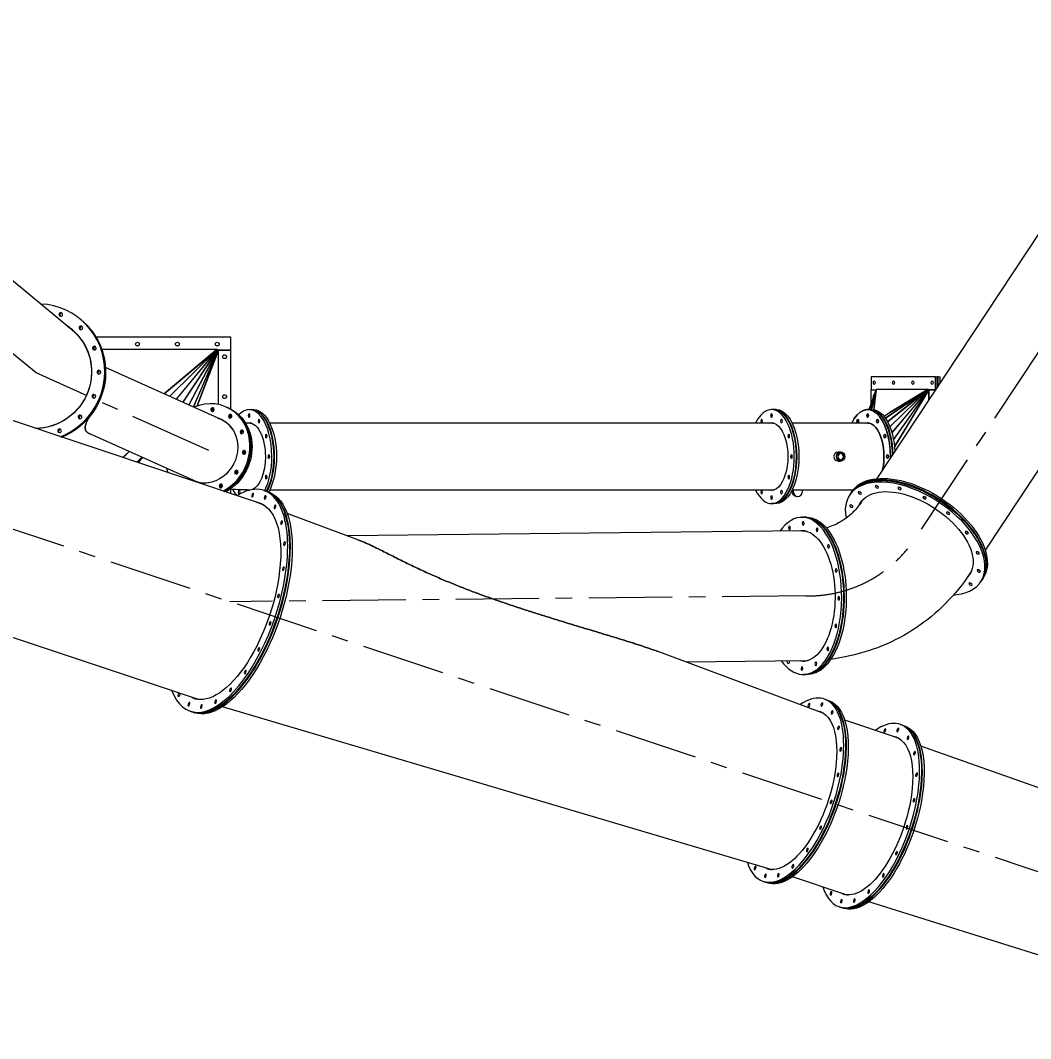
# Model space of a CAD drawing. Header units: inches. Extents: x -350577 to -266477, y -437959 to -377535.
# Drawn here: x -329497 to -325704, y -415306 to -411483 of the extents above; entities that cross this region are included whole.
import ezdxf

# ---------------------------------------------------------------- set-up
doc = ezdxf.new("R2010")
doc.units = ezdxf.units.IN
doc.header["$MEASUREMENT"] = 0
doc.linetypes.add('CENTER', pattern=[2, 1.25, -0.25, 0.25, -0.25])
doc.layers.add('CENTER       (itatec)', color=4, linetype='CENTER', lineweight=9)
doc.layers.add('ORGINAL (itatec)', color=3, linetype='Continuous', lineweight=9)
doc.styles.add('Geniso', font='geniso.shx', dxfattribs={"oblique": 15})
doc.dimstyles.new('scale 1b100', dxfattribs={"dimscale": 100, "dimtxt": 3, "dimasz": 2.5, "dimexe": 1, "dimexo": 1, "dimgap": 1, "dimtad": 1, "dimdec": 0, "dimzin": 0, "dimdsep": 46, "dimtxsty": 'Geniso', "dimcen": 0, "dimclrd": 1, "dimclre": 1, "dimclrt": 7, "dimadec": 0, "dimazin": 0, "dimtfac": 1, "dimtdec": 0, "dimtmove": 0, "dimatfit": 3, "dimfxl": 0.75, "dimtolj": 1, "dimtzin": 0, "dimarcsym": 0})

# ---------------------------------------------------------------- blocks, each defined once
blk = doc.blocks.new('*D32')
at = {"layer": 'Defpoints', "color": 0, "transparency": 16777216}
for p in [(-331896.3, -404294), (-322053.8, -404305.8), (-322053.8, -411835.7)]:
    blk.add_point(p, dxfattribs=at)
at = {"layer": 'ORGINAL (itatec)', "color": 1, "lineweight": -2, "transparency": 16777216}
for p, q in [((-322053.8, -411735.7), (-322053.8, -404205.8)), ((-331646.3, -404305.8), (-322303.8, -404305.8)), ((-331896.3, -404394), (-331896.3, -404405.8))]:
    blk.add_line(p, q, dxfattribs=at)
at = {"layer": 'ORGINAL (itatec)', "color": 1, "transparency": 16777216}
for points in [[(-331646.3, -404264.2), (-331646.3, -404347.5), (-331896.3, -404305.8)], [(-322303.8, -404264.2), (-322303.8, -404347.5), (-322053.8, -404305.8)]]:
    blk.add_solid(points, dxfattribs=at)
at = {"layer": 'ORGINAL (itatec)', "color": 7, "transparency": 16777216, "insert": (-326975, -404055.7), "char_height": 300, "attachment_point": 5, "style": 'Geniso'}
blk.add_mtext('\\A1;9842', dxfattribs=at)

msp = doc.modelspace()

# ---------------------------------------------------------------- linework, layer by layer
at = {"layer": 'CENTER       (itatec)', "ltscale": 250}
for points in [[(-322053.8, -413045.7), (-323898.2, -414879.7, -0.283227), (-324591.6, -415042.5), (-329801, -413301.1, -0.165199), (-330412.7, -412876.2), (-330834.8, -411971.3, -0.063159), (-331098.8, -411148.3), (-331896.3, -409035.5), (-331896.3, -404294)], [(-322637.2, -408125.7), (-326137.7, -413428.4, -0.25846), (-326549.6, -413643.7), (-328710.5, -413665.7)]]:
    msp.add_lwpolyline(points, format="xyb", dxfattribs=at)
msp.add_lwpolyline([(-328789.3, -413098.5), (-329436.8, -412806.8), (-330207, -412177.8)], dxfattribs=at)
at = {"layer": 'ORGINAL (itatec)'}
for p, q in [((-324361.6, -410295), (-326281.6, -413203.6)), ((-323954.3, -410563.8), (-325874.4, -413472.5)), ((-329302.9, -412645), (-329937.8, -412119.9)), ((-329271.1, -412605.2), (-329269.8, -412606.2)), ((-329269.2, -412606.7), (-329267.9, -412607.8)), ((-329276.5, -412670.7), (-329275.9, -412670.7)), ((-329267.9, -412681), (-329273.7, -412674)), ((-329213.5, -412670.7), (-328707.2, -412670.7)), ((-328707.2, -412670.7), (-328707.2, -412720.7)), ((-329222.6, -412717.2), (-329213.1, -412717.2)), ((-329191.4, -412717.2), (-328757.2, -412717.2)), ((-328757.2, -412717.2), (-328957.2, -412885.5)), ((-328956.7, -412885.7), (-328756.8, -412717.4)), ((-328756.8, -412717.4), (-328936.9, -412894.6)), ((-328936.1, -412895), (-328756.1, -412717.9)), ((-328756.1, -412717.9), (-328912.1, -412905.7)), ((-328911.4, -412906), (-328755.5, -412718.4)), ((-328755.5, -412718.4), (-328886.9, -412917)), ((-328886.2, -412917.4), (-328754.8, -412718.9)), ((-328754.8, -412718.9), (-328864.7, -412927)), ((-328863.9, -412927.4), (-328754.2, -412719.4)), ((-328754.2, -412719.4), (-328847.8, -412934.6)), ((-328846.9, -412935), (-328753.4, -412720.2)), ((-328753.4, -412720.2), (-328833.7, -412931)), ((-328753, -412720.7), (-328833, -412930.7)), ((-328757.2, -412717.8), (-328757.2, -412717.2)), ((-328757.1, -412720.4), (-328756.1, -412717.9)), ((-328757, -412718.8), (-328756.8, -412717.4)), ((-328756.7, -412720.3), (-328754.8, -412718.9)), ((-328755.4, -412720), (-328754.2, -412719.4)), ((-328754.6, -412720.4), (-328753.4, -412720.2)), ((-328753.6, -412720.7), (-328753, -412720.7)), ((-328753, -412925), (-328753, -412720.7)), ((-328707.2, -412720.7), (-328753, -412720.7)), ((-328753, -412720.7), (-328707.2, -412720.7)), ((-328707.2, -412720.7), (-328707.2, -412942.2)), ((-328742.8, -412981.8), (-329177, -412786.7)), ((-326303.1, -412820.7), (-326303.1, -412870.7)), ((-326061.5, -412820.7), (-326303.1, -412820.7)), ((-326061.5, -412870.2), (-326061.5, -412820.7)), ((-326061.5, -412820.7), (-326054.5, -412820.7)), ((-326051, -412820.7), (-326054.5, -412820.7)), ((-326054.5, -412859.5), (-326054.5, -412820.7)), ((-326051, -412854.2), (-326051, -412820.7)), ((-326051, -412820.7), (-326044, -412820.7)), ((-326044, -412843.6), (-326044, -412820.7)), ((-326283.6, -412869), (-326310.6, -412944.2)), ((-326310.5, -412944.2), (-326283.6, -412869)), ((-326283.4, -412868.6), (-326310.4, -412944.2)), ((-326307.7, -412944.2), (-326283.4, -412868.6)), ((-326283.1, -412868.1), (-326307.5, -412944.2)), ((-326303.1, -412923.2), (-326303.1, -412870.7)), ((-326303.1, -412870.7), (-326284.3, -412870.7)), ((-326303.1, -412870.7), (-326284.3, -412870.7)), ((-326301.6, -412944.2), (-326283.1, -412868.1)), ((-326282.5, -412867.5), (-326301.2, -412944.2)), ((-326292.7, -412944.6), (-326282.5, -412867.5)), ((-326291.9, -412944.7), (-326282, -412867.2)), ((-326283.6, -412869), (-326283.6, -412869)), ((-326283.2, -412868.6), (-326283.4, -412868.6)), ((-326282.7, -412868.3), (-326283.1, -412868.1)), ((-326282.1, -412867.8), (-326282.5, -412867.5)), ((-326282, -412867.2), (-326088.7, -412867.2)), ((-326254.8, -412968.9), (-326088.8, -412867.5)), ((-326088.8, -412867.5), (-326249.1, -412976.5)), ((-326248.9, -412976.9), (-326088.7, -412868.1)), ((-326088.7, -412868.1), (-326241, -412989.9)), ((-326240.8, -412990.3), (-326088.5, -412868.6)), ((-326088.7, -412867.2), (-326233, -412955.6)), ((-326088.5, -412868.6), (-326232.5, -413008.5)), ((-326232.3, -413009), (-326088.2, -412869)), ((-326088.2, -412869), (-326224.8, -413031.1)), ((-326224.6, -413032), (-326087.6, -412869.5)), ((-326087.6, -412869.5), (-326218.9, -413056.2)), ((-326218.6, -413057.9), (-326086.7, -412870.2)), ((-326086.7, -412870.2), (-326215.1, -413081.9)), ((-326085.8, -412870.7), (-326214.9, -413083.5)), ((-326085.7, -412870.7), (-326088.8, -412867.5)), ((-326085.7, -412870.7), (-326088.7, -412867.2)), ((-326085.7, -412870.7), (-326088.7, -412868.1)), ((-326085.7, -412870.7), (-326088.5, -412868.6)), ((-326085.7, -412870.7), (-326088.2, -412869)), ((-326085.7, -412870.7), (-326087.6, -412869.5)), ((-326085.7, -412870.7), (-326086.7, -412870.2)), ((-326085.7, -412870.7), (-326085.8, -412870.7)), ((-326085.8, -412907.1), (-326085.8, -412870.7)), ((-326085.7, -412870.7), (-326085.7, -412906.8)), ((-326061.9, -412870.7), (-326085.7, -412870.7)), ((-326085.7, -412906.8), (-326085.7, -412870.7)), ((-326085.7, -412870.7), (-326061.9, -412870.7)), ((-328723.5, -412934.6), (-328720.2, -412936)), ((-328718.6, -412936.8), (-328715.3, -412938.2)), ((-328637.9, -412944.2), (-328630.9, -412944.2)), ((-328627.4, -412944.2), (-328620.4, -412944.2)), ((-326669.5, -412944.2), (-326676.5, -412944.2)), ((-326659, -412944.2), (-326666, -412944.2)), ((-326308.8, -412944.2), (-326315.8, -412944.2)), ((-326298.3, -412944.2), (-326305.3, -412944.2)), ((-328594.9, -413297.3), (-329587.1, -412965.6)), ((-326673, -412995.2), (-328560.4, -412995.2)), ((-326312.3, -412995.2), (-326599, -412995.2)), ((-328845.6, -413210.8), (-329236.2, -413035.3)), ((-326426.8, -413103.2), (-326417.1, -413103.2)), ((-326426.8, -413138.2), (-326417.1, -413138.2)), ((-328707.2, -413243.3), (-328707.2, -413259.8)), ((-328582.2, -413247.8), (-328575.3, -413250.1)), ((-328571.9, -413251.2), (-328565.1, -413253.5)), ((-326673, -413246.2), (-328560.4, -413246.2)), ((-326599.7, -413250.7), (-326599.7, -413247.6)), ((-326370.5, -413246.2), (-326599, -413246.2)), ((-326595.9, -413246.2), (-326595.9, -413250.7)), ((-326560.9, -413250.7), (-326560.9, -413246.2)), ((-326374.7, -413252), (-326378.3, -413257.6)), ((-326669.5, -413297.2), (-326676.5, -413297.2)), ((-326659, -413297.2), (-326666, -413297.2)), ((-326582.2, -413270.7), (-326578.4, -413270.7)), ((-326380.2, -413260.4), (-326383.9, -413265.9)), ((-328229.8, -413432.9), (-328495.1, -413334)), ((-326556.2, -413348.7), (-326563.1, -413348.8)), ((-326545.8, -413348.6), (-326552.7, -413348.7)), ((-326559.1, -413399.8), (-328269.5, -413418.1)), ((-325887.8, -413585.4), (-325891.5, -413591)), ((-325882.3, -413577.1), (-325885.9, -413582.6)), ((-328839.7, -414029.5), (-329831.8, -413697.8)), ((-326490.2, -414081), (-327105.8, -413851.7)), ((-326553.9, -413887.7), (-326996.2, -413892.5)), ((-326549.9, -413938.7), (-326556.8, -413938.8)), ((-326539.5, -413938.6), (-326546.4, -413938.7)), ((-326686.7, -414669), (-328737.8, -414060.1)), ((-326479.3, -414030.8), (-326472.5, -414033.1)), ((-326469.1, -414034.3), (-326462.2, -414036.5)), ((-328859.2, -414076.7), (-328852.4, -414079)), ((-328849, -414080.1), (-328842.2, -414082.4)), ((-326207, -414175.6), (-326401.9, -414110.5)), ((-326194.2, -414126.1), (-326187.4, -414128.4)), ((-326184, -414129.5), (-326177.1, -414131.8)), ((-324499.6, -414781.7), (-326116.2, -414207.6)), ((-326403.5, -414763.7), (-326598.4, -414698.5)), ((-326708.2, -414715.6), (-326701.4, -414717.9)), ((-326697.9, -414719), (-326691.1, -414721.3)), ((-326423.1, -414810.9), (-326416.3, -414813.2)), ((-326412.9, -414814.3), (-326406, -414816.6)), ((-324674.9, -415306.1), (-326311.8, -414792.7))]:
    msp.add_line(p, q, dxfattribs=at)
for centre in [(-329057.2, -412698.2), (-328907.2, -412698.2), (-328757.2, -412698.2), (-328729.7, -412745.7), (-328729.7, -412895.7)]:
    msp.add_circle(centre, 7, dxfattribs=at)
for centre, major_axis, ratio, start_param, end_param in [((-329437.4, -412806.3), (166.3, 201.1), 0.979025, -0.879771, 0.635799), ((-329343.7, -412587.9), (4.46, 5.39), 0.979025, 0.119198, 3.022395), ((-329341.9, -412589.5), (4.46, 5.39), 0.979025, 0.301853, 2.83974), ((-329435.5, -412807.9), (166.3, 201.1), 0.979025, -0.879771, 0.001595), ((-329436.1, -412807.3), (134.5, 162.6), 0.979025, 0.003945, 0.097397), ((-329434.3, -412808.9), (134.5, 162.6), 0.979025, 0.009863, 0.097397), ((-329267.9, -412638.4), (4.46, 5.39), 0.979025, 0.119198, 3.022395), ((-329266, -412639.9), (4.46, 5.39), 0.979025, 0.301853, 2.83974), ((-329217.6, -412714.6), (4.46, 5.39), 0.979025, 0.119198, 3.022395), ((-329215.7, -412716.1), (4.46, 5.39), 0.979025, 0.301853, 2.83974), ((-329200.6, -412804.9), (4.46, 5.39), 0.979025, 0.119198, 3.022395), ((-329198.7, -412806.4), (4.46, 5.39), 0.979025, 0.301853, 2.83974), ((-329437.4, -412806.3), (166.3, 201.1), 0.979025, -2.077281, -0.879771), ((-329435.5, -412807.9), (166.3, 201.1), 0.979025, -2.072064, -0.879771), ((-326291, -412843.2), (0, -7), 0.483228, -4.712389, 1.570796), ((-326218.5, -412843.2), (0, -7), 0.483228, -4.712389, 1.570796), ((-326146.1, -412843.2), (0, -7), 0.483228, -4.712389, 1.570796), ((-326073.6, -412843.2), (0, -7), 0.483228, -4.712389, 1.570796), ((-329219.5, -412895.6), (4.46, 5.39), 0.979025, 0.119198, 3.022395), ((-329217.6, -412897.1), (4.46, 5.39), 0.979025, 0.301853, 2.83974), ((-328795.8, -413095.6), (72.3, 161), 0.893138, -1.250295, 0.779809), ((-326292.2, -412895.7), (0, 7), 0.483228, -0.399475, 1.570796), ((-326292.2, -412895.7), (0, -7), 0.483228, -1.570796, -0.878578), ((-328772.2, -412945.9), (2.87, 6.38), 0.893138, 0.291898, 2.849695), ((-328767.3, -412948.2), (-2.87, -6.38), 0.893138, -2.338617, -0.802976), ((-328790.9, -413097.8), (72.3, 161), 0.893138, -1.250295, 0.005707), ((-328637.9, -413120.7), (0, 176.5), 0.483228, -1.570796, 0.474973), ((-328627.4, -413120.7), (0, 176.5), 0.483228, -1.570796, 0.020531), ((-326676.5, -413120.7), (0, -176.5), 0.483228, -0.779809, 3.921401), ((-326666, -413120.7), (0, -176.5), 0.483228, -0.020511, 3.162145), ((-326315.8, -413120.7), (0, 176.5), 0.483228, -1.570797, 0.77981), ((-326305.3, -413120.7), (0, 176.5), 0.483228, -1.513011, 0.020531), ((-329271.3, -412972.8), (4.46, 5.39), 0.979025, 0.119198, 3.022395), ((-329269.5, -412974.4), (4.46, 5.39), 0.979025, 0.301853, 2.83974), ((-328792.6, -413097), (51.9, 115.4), 0.893138, 0.015925, 0.125822), ((-328787.6, -413099.2), (51.9, 115.4), 0.893138, 0.039821, 0.125822), ((-328794.2, -413096.3), (51.4, 114.5), 0.893138, -0.512526, 0), ((-328789.3, -413098.5), (51.4, 114.5), 0.893138, -0.092632, 0.024079), ((-328705.4, -412970.8), (2.87, 6.38), 0.893138, 0.291898, 2.849695), ((-328700.5, -412973), (-2.87, -6.38), 0.893138, -2.338617, -0.802976), ((-326353, -412987.3), (0, 7), 0.483228, -4.712389, 1.570796), ((-326315.8, -413120.7), (0, 126.5), 0.483228, -1.972741, 0.125822), ((-326315.8, -412966.7), (0, 7), 0.483228, -4.712389, 1.570796), ((-326278.6, -412987.3), (0, 7), 0.483228, -4.712389, 1.570796), ((-329348.3, -413024.9), (4.46, 5.39), 0.979025, 0.119198, 3.022395), ((-329346.4, -413026.4), (4.46, 5.39), 0.979025, 0.301853, 2.83974), ((-328662, -413029.5), (2.87, 6.38), 0.893138, 0.291898, 2.849695), ((-328657.1, -413031.7), (-2.87, -6.38), 0.893138, -2.338617, -0.802976), ((-328630.9, -413120.7), (0, 126.5), 0.483228, 0.05732, 0.125118), ((-328634.4, -413120.7), (0, 125.5), 0.483228, -0.109885, 0), ((-328620.4, -413120.7), (0, 126.5), 0.483228, 0.143717, 0.149495), ((-328623.9, -413120.7), (0, 125.5), 0.483228, 0.080935, 0.086713), ((-326669.5, -413120.7), (0, 126.5), 0.483228, 0.05732, 0.125822), ((-326673, -413120.7), (0, 125.5), 0.483228, -0.109885, 0), ((-326659, -413120.7), (0, 126.5), 0.483228, 0.143721, 0.1495), ((-326662.5, -413120.7), (0, 125.5), 0.483228, 0.08095, 0.086734), ((-326312.3, -413120.7), (0, 125.5), 0.483228, -0.109885, 0), ((-326298.3, -413120.7), (0, 126.5), 0.483228, 0.143721, 0.1495), ((-326251.4, -413043.7), (0, 7), 0.483228, -4.712389, 1.570796), ((-329199.4, -413003.1), (96.6, 116.7), 0.979025, -1.825859, -1.605186), ((-329200, -413002.6), (97.2, 117.5), 0.979025, -1.82358, -1.60466), ((-328795.8, -413095.6), (72.3, 161), 0.893138, -2.291116, -1.250295), ((-328653.6, -413106.3), (2.87, 6.38), 0.893138, 0.291898, 2.849695), ((-328648.7, -413108.5), (-2.87, -6.38), 0.893138, -2.338617, -0.802976), ((-326417.1, -413120.7), (0, 17.5), 0.875495, -4.712389, 1.570796), ((-328790.9, -413097.8), (72.3, 161), 0.893138, -2.286708, -1.250295), ((-328637.9, -413120.7), (0, 176.5), 0.483228, -2.382744, -1.570796), ((-328627.4, -413120.7), (0, 176.5), 0.483228, -2.407691, -1.570796), ((-326241.4, -413120.7), (0, 7), 0.483228, -4.712389, 1.570796), ((-326315.8, -413120.7), (0, 176.5), 0.483228, -1.602362, -1.570798), ((-328795.8, -413095.6), (-72.3, -161), 0.893138, -0.779809, -0.672166), ((-328682.4, -413180.6), (2.87, 6.38), 0.893138, 0.291898, 2.849695), ((-328677.5, -413182.8), (-2.87, -6.38), 0.893138, -2.338617, -0.802976), ((-328792.6, -413097), (-51.9, -115.4), 0.893138, -0.125822, -0.015925), ((-328787.6, -413099.2), (-51.9, -115.4), 0.893138, -0.125822, -0.039821), ((-328794.2, -413096.3), (-51.4, -114.5), 0.893138, 0, 0.512526), ((-328789.3, -413098.5), (-51.4, -114.5), 0.893138, -0.024079, 0.092632), ((-326137.7, -413428.4), (246.2, -162.5), 0.5526, -0.583454, 3.645854), ((-326132.1, -413420.1), (246.2, -162.5), 0.5526, -0.010225, 3.151818), ((-328740.7, -413232.5), (2.87, 6.38), 0.893138, 0.291898, 2.849695), ((-328735.8, -413234.7), (-2.87, -6.38), 0.893138, -2.338617, -0.802976), ((-328637.9, -413120.7), (0, -176.5), 0.483228, -0.797757, -0.593902), ((-328720.7, -413662.2), (138.5, 414.5), 0.436018, -1.117799, 0.487951), ((-328630.9, -413120.7), (0, -126.5), 0.483228, -0.126368, -0.081161), ((-328634.4, -413120.7), (0, -125.5), 0.483228, 0, 0.017325), ((-328710.5, -413665.7), (138.5, 414.5), 0.436018, -1.117799, 0.009446), ((-326669.5, -413120.7), (0, -126.5), 0.483228, -0.125822, -0.05732), ((-326673, -413120.7), (0, -125.5), 0.483228, 0, 0.109885), ((-326659, -413120.7), (0, -126.5), 0.483228, -0.149489, -0.143713), ((-326662.5, -413120.7), (0, -125.5), 0.483228, -0.08672, -0.08094), ((-326578.4, -413250.7), (0, -20), 0.875495, -1.570796, 1.570796), ((-326315.8, -413120.7), (0, -176.5), 0.483228, -0.779807, -0.744885), ((-326341.5, -413251.7), (5.84, -3.86), 0.5526, -2.102696, -1.038896), ((-326278.1, -413228.4), (5.84, -3.86), 0.5526, -2.102696, -1.038896), ((-326192.7, -413234.7), (5.84, -3.86), 0.5526, -2.102696, -1.038896), ((-328713.9, -413664.5), (122.7, 367), 0.436018, 0.021335, 0.071904), ((-328703.6, -413668), (122.7, 367), 0.436018, 0.053359, 0.072973), ((-326134, -413422.9), (-204.5, 135), 0.5526, 0.024627, 0.084417), ((-326128.5, -413414.5), (-204.5, 135), 0.5526, 0.061599, 0.090727), ((-326130.3, -413417.3), (-203.6, 134.4), 0.5526, 0.007926, 0.037096), ((-326098.3, -413269.6), (5.84, -3.86), 0.5526, -2.102696, -1.038896), ((-326560, -413643.8), (3.2, -295), 0.497199, -0.039048, 3.738428), ((-326373.4, -413301), (5.84, -3.86), 0.5526, -2.102696, -1.038896), ((-326009.4, -413327.9), (5.84, -3.86), 0.5526, -2.102696, -1.038896), ((-326549.6, -413643.7), (3.2, -295), 0.497199, -0.011831, 3.153424), ((-326550.7, -413371.4), (0.08, -7), 0.497199, -1.646047, -1.495546), ((-326602.7, -413388.6), (0.08, -7), 0.497199, -1.646047, -1.495546), ((-326553, -413643.7), (-2.6, 245), 0.497199, 0.028494, 0.090382), ((-326556.5, -413643.7), (-2.6, 244), 0.497199, -0.129615, 0), ((-326542.6, -413643.6), (-2.6, 245), 0.497199, 0.071287, 0.092857), ((-326546.1, -413643.6), (-2.6, 244), 0.497199, 0.021327, 0.042924), ((-326499, -413395.6), (0.08, -7), 0.497199, -1.646047, -1.495546), ((-325939.5, -413400.7), (5.84, -3.86), 0.5526, -2.102696, -1.038896), ((-326455.6, -413457.6), (0.08, -7), 0.497199, -1.646047, -1.495546), ((-325899.1, -413476.8), (5.84, -3.86), 0.5526, -2.102696, -1.038896), ((-328720.7, -413662.2), (-138.5, -414.5), 0.436018, -0.487951, 2.023793), ((-328710.5, -413665.7), (-138.5, -414.5), 0.436018, -0.009446, 2.023793), ((-326427, -413548), (0.08, -7), 0.497199, -1.646047, -1.495546), ((-326134, -413422.9), (204.5, -135), 0.5526, -0.092931, -0.024627), ((-326128.5, -413414.5), (204.5, -135), 0.5526, -0.090727, -0.061599), ((-326130.3, -413417.3), (203.6, -134.4), 0.5526, -0.037096, -0.007926), ((-325894.5, -413544.7), (5.84, -3.86), 0.5526, -2.102696, -1.038896), ((-325926.4, -413594.1), (5.84, -3.86), 0.5526, -2.102696, -1.038896), ((-326137.7, -413428.4), (246.2, -162.5), 0.5526, -0.636898, -0.583454), ((-326417.5, -413652.9), (0.08, -7), 0.497199, -1.646047, -1.495546), ((-326428.8, -413756.4), (0.08, -7), 0.497199, -1.646047, -1.495546), ((-326458.9, -413842.8), (0.08, -7), 0.497199, -1.646047, -1.495546), ((-326560, -413643.8), (3.2, -295), 0.497199, -0.596835, -0.039048), ((-326607.1, -413891.8), (0.08, -7), 0.497199, -1.646047, -1.495546), ((-326553, -413643.7), (2.6, -245), 0.497199, -0.090382, -0.039048), ((-326553, -413643.7), (2.6, -245), 0.497199, -0.039048, -0.028494), ((-326556.5, -413643.7), (2.6, -244), 0.497199, 0, 0.129615), ((-326542.6, -413643.6), (2.6, -245), 0.497199, -0.092857, -0.071287), ((-326546.1, -413643.6), (2.6, -244), 0.497199, -0.042924, -0.021327), ((-326503.4, -413898.8), (0.08, -7), 0.497199, -1.646047, -1.495546), ((-326555.4, -413916), (0.08, -7), 0.497199, -1.646047, -1.495546), ((-326593.7, -414373.2), (114.4, 342.4), 0.436018, -1.24821, 0.522507), ((-328713.9, -413664.5), (-122.7, -367), 0.436018, -0.071904, -0.021335), ((-328703.6, -413668), (-122.7, -367), 0.436018, -0.072973, -0.053359), ((-326583.5, -414376.6), (114.4, 342.4), 0.436018, -1.24821, 0.011435), ((-326586.9, -414375.5), (98.6, 295), 0.436018, 0.02655, 0.070143), ((-326590.3, -414374.4), (98.3, 294), 0.436018, -0.108215, -0.014848), ((-326590.3, -414374.4), (98.3, 294), 0.436018, -0.108215, -0.014848), ((-326576.7, -414378.9), (98.6, 295), 0.436018, 0.066415, 0.083422), ((-326580.1, -414377.8), (98.3, 294), 0.436018, 0.022931, 0.039956), ((-326308.7, -414468.5), (114.4, 342.4), 0.436018, -1.24821, 0.538019), ((-326298.4, -414471.9), (114.4, 342.4), 0.436018, -1.24821, 0.011435), ((-326301.8, -414470.8), (98.6, 295), 0.436018, 0.02655, 0.080214), ((-326305.2, -414469.6), (98.3, 294), 0.436018, -0.108182, 0), ((-326291.6, -414474.2), (98.6, 295), 0.436018, 0.066415, 0.083421), ((-326593.7, -414373.2), (-114.4, -342.4), 0.436018, -0.522507, 1.893382), ((-326583.5, -414376.6), (-114.4, -342.4), 0.436018, -0.011435, 1.893382), ((-326308.7, -414468.5), (-114.4, -342.4), 0.436018, -0.538018, 1.893382), ((-326298.4, -414471.9), (-114.4, -342.4), 0.436018, -0.011435, 1.893382), ((-326586.9, -414375.5), (-98.6, -295), 0.436018, -0.070143, -0.02655), ((-326590.3, -414374.4), (-98.3, -294), 0.436018, 0.014848, 0.108214), ((-326590.3, -414374.4), (-98.3, -294), 0.436018, 0.014848, 0.108214), ((-326576.7, -414378.9), (-98.6, -295), 0.436018, -0.083422, -0.066415), ((-326580.1, -414377.8), (-98.3, -294), 0.436018, -0.039956, -0.022931), ((-326301.8, -414470.8), (-98.6, -295), 0.436018, -0.080214, -0.02655), ((-326305.2, -414469.6), (-98.3, -294), 0.436018, 0, 0.108181), ((-326291.6, -414474.2), (-98.6, -295), 0.436018, -0.083421, -0.066415)]:
    msp.add_ellipse(centre, major_axis=major_axis, ratio=ratio, start_param=start_param, end_param=end_param, dxfattribs=at)
at = {"layer": 'ORGINAL (itatec)', "extrusion": (0, 0, -1)}
for centre, major_axis, ratio, start_param, end_param in [((-329345, -412586.9), (4.46, 5.39), 0.979025, -5.403414, 0.879771), ((-329343.1, -412588.4), (-4.46, -5.39), 0.979025, 0.179334, 2.962259), ((-329436.1, -412807.3), (166.3, 201.1), 0.979025, 0, 0.879771), ((-329434.3, -412808.9), (166.3, 201.1), 0.979025, 0, 0.879771), ((-329436.8, -412806.8), (133.8, 161.8), 0.979025, 0, 2.452662), ((-329437.4, -412806.3), (134.5, 162.6), 0.979025, -0.097397, 0.879771), ((-329435.5, -412807.9), (134.5, 162.6), 0.979025, -0.097397, -0.005918), ((-329434.9, -412808.4), (133.8, 161.8), 0.979025, -0.005946, 0), ((-329434.9, -412808.4), (133.8, 161.8), 0.979025, 0, 0.297488), ((-329269.1, -412637.4), (4.46, 5.39), 0.979025, -5.403414, 0.879771), ((-329267.2, -412638.9), (-4.46, -5.39), 0.979025, 0.179334, 2.962259), ((-329218.9, -412713.5), (4.46, 5.39), 0.979025, -5.403414, 0.879771), ((-329217, -412715.1), (-4.46, -5.39), 0.979025, 0.179334, 2.962259), ((-329201.9, -412803.8), (4.46, 5.39), 0.979025, -5.403414, 0.879771), ((-329200, -412805.4), (-4.46, -5.39), 0.979025, 0.179334, 2.962259), ((-329437.4, -412806.3), (-134.5, -162.6), 0.979025, -2.261821, -0.69841), ((-329436.1, -412807.3), (-166.3, -201.1), 0.979025, -2.261821, -1.067793), ((-329434.3, -412808.9), (-166.3, -201.1), 0.979025, -2.261821, -1.072989), ((-329220.7, -412894.5), (4.46, 5.39), 0.979025, -5.403414, 0.879771), ((-329218.9, -412896.1), (-4.46, -5.39), 0.979025, 0.179334, 2.962259), ((-328775.5, -412944.5), (2.87, 6.38), 0.893138, -5.03289, 1.250295), ((-328770.5, -412946.7), (2.87, 6.38), 0.893138, -2.695265, -0.446327), ((-328792.6, -413097), (72.3, 161), 0.893138, 0, 1.250295), ((-328787.6, -413099.2), (72.3, 161), 0.893138, 0, 1.250295), ((-328630.9, -413120.7), (0, 176.5), 0.483228, 0, 1.570796), ((-328620.4, -413120.7), (0, 176.5), 0.483228, 0, 1.570796), ((-326669.5, -413120.7), (0, 176.5), 0.483228, 0, 3.141593), ((-326659, -413120.7), (0, 176.5), 0.483228, 0, 3.141593), ((-326315.8, -413120.7), (0, 176.5), 0.483228, -0.779809, 1.602361), ((-326308.8, -413120.7), (0, 176.5), 0.483228, 0, 1.542174), ((-326298.3, -413120.7), (0, 176.5), 0.483228, 0, 1.456253), ((-329272.6, -412971.8), (4.46, 5.39), 0.979025, -5.403414, 0.879771), ((-329270.7, -412973.3), (-4.46, -5.39), 0.979025, 0.179334, 2.962259), ((-328795.8, -413095.6), (51.9, 115.4), 0.893138, -0.125822, 1.250295), ((-328790.9, -413097.8), (51.9, 115.4), 0.893138, -0.125822, -0.023888), ((-328708.7, -412969.3), (2.87, 6.38), 0.893138, -5.03289, 1.250295), ((-328703.8, -412971.6), (2.87, 6.38), 0.893138, -2.695265, -0.446327), ((-328637.9, -413120.7), (0, 126.5), 0.483228, -0.120773, 1.570796), ((-328637.9, -412966.7), (0, 7), 0.483228, -4.712389, 1.570796), ((-328600.7, -412987.3), (0, 7), 0.483228, -4.712389, 1.570796), ((-326713.7, -412987.3), (0, -7), 0.483228, -4.712389, 1.570796), ((-326676.5, -413120.7), (0, 126.5), 0.483228, -0.125822, 3.267415), ((-326676.5, -412966.7), (0, -7), 0.483228, -4.712389, 1.570796), ((-326639.3, -412987.3), (0, -7), 0.483228, -4.712389, 1.570796), ((-326353, -412987.3), (0, -7), 0.483228, -4.712389, 1.570796), ((-326315.8, -413120.7), (0, 126.5), 0.483228, -0.125831, 1.972743), ((-326315.8, -412966.7), (0, -7), 0.483228, -4.712389, 1.570796), ((-326278.6, -412987.3), (0, -7), 0.483228, -4.712389, 1.570796), ((-329349.5, -413023.8), (4.46, 5.39), 0.979025, -5.403414, 0.879771), ((-329347.7, -413025.4), (-4.46, -5.39), 0.979025, 0.179334, 2.962259), ((-328665.3, -413028), (2.87, 6.38), 0.893138, -5.03289, 1.250295), ((-328660.4, -413030.2), (2.87, 6.38), 0.893138, -2.695265, -0.446327), ((-328627.4, -413120.7), (0, 126.5), 0.483228, -0.125804, -0.08604), ((-326666, -413120.7), (0, 126.5), 0.483228, -0.125831, -0.086047), ((-326308.8, -413120.7), (0, 126.5), 0.483228, -0.125822, -0.05732), ((-326305.3, -413120.7), (0, 126.5), 0.483228, -0.125831, -0.086046), ((-328573.4, -413043.7), (0, 7), 0.483228, -4.712389, 1.570796), ((-326612.1, -413043.7), (0, -7), 0.483228, -4.712389, 1.570796), ((-326251.4, -413043.7), (0, -7), 0.483228, -4.712389, 1.570796), ((-328795.8, -413095.6), (-51.9, -115.4), 0.893138, -1.891298, 0.125822), ((-328656.9, -413104.8), (2.87, 6.38), 0.893138, -5.03289, 1.250295), ((-328652, -413107), (2.87, 6.38), 0.893138, -2.695265, -0.446327), ((-326426.8, -413120.7), (0, 17.5), 0.875495, -1.488424, 0), ((-329200, -413002.6), (-129.1, -156), 0.979025, -1.61176, -1.483263), ((-329198.8, -413003.7), (-129.1, -156), 0.979025, -1.613954, -1.486487), ((-329198.1, -413004.2), (-129.1, -156), 0.979025, -1.61505, -1.488097), ((-329196.9, -413005.2), (-129.1, -156), 0.979025, -1.617241, -1.491313), ((-328792.6, -413097), (-72.3, -161), 0.893138, -1.891298, -0.853418), ((-328787.6, -413099.2), (-72.3, -161), 0.893138, -1.891298, -0.857813), ((-328637.9, -413120.7), (0, -126.5), 0.483228, -1.570796, -0.198481), ((-328630.9, -413120.7), (0, -176.5), 0.483228, -1.570796, -0.742189), ((-328563.4, -413120.7), (0, 7), 0.483228, -4.712389, 1.570796), ((-328620.4, -413120.7), (0, -176.5), 0.483228, -1.570796, -0.716958), ((-326602.1, -413120.7), (0, -7), 0.483228, -4.712389, 1.570796), ((-326426.8, -413120.7), (0, -17.5), 0.875495, 0, 1.488424), ((-326417.1, -413120.7), (0, -12.5), 0.875495, -4.712389, 1.570796), ((-326417.3, -413120.7), (0, 11.7), 0.875495, 1.570796326794867, 7.853981633974453), ((-326417.7, -413120.7), (0, 12.5), 0.875495, 0.029259, 1.570796), ((-326417.7, -413120.7), (0, -12.5), 0.875495, -1.570796, -0.029259), ((-326241.4, -413120.7), (0, -7), 0.483228, -4.712389, 1.570796), ((-328685.7, -413179.1), (2.87, 6.38), 0.893138, -5.03289, 1.250295), ((-328680.8, -413181.3), (2.87, 6.38), 0.893138, -2.695265, -0.446327), ((-328790.9, -413097.8), (-51.9, -115.4), 0.893138, 0.023888, 0.125822), ((-328573.4, -413197.7), (0, 7), 0.483228, -4.712389, 1.570796), ((-326612.1, -413197.7), (0, -7), 0.483228, -4.712389, 1.570796), ((-326134, -413422.9), (-246.2, 162.5), 0.5526, 0, 3.141593), ((-326128.5, -413414.5), (-246.2, 162.5), 0.5526, 0, 3.141593), ((-328744, -413231), (2.87, 6.38), 0.893138, -5.03289, 1.250295), ((-328739.1, -413233.2), (2.87, 6.38), 0.893138, -2.695265, -0.446327), ((-328675.1, -413254.1), (0, 7), 0.483228, -4.712389, 1.570796), ((-328637.9, -413120.7), (0, -126.5), 0.483228, -0.007391, 0.129835), ((-328627.4, -413120.7), (0, -126.5), 0.483228, 0.112742, 0.125836), ((-328624.3, -413265.4), (2.22, 6.64), 0.436018, -5.165386, 1.117799), ((-328713.9, -413664.5), (138.5, 414.5), 0.436018, 0, 1.117799), ((-328703.6, -413668), (138.5, 414.5), 0.436018, 0, 1.117799), ((-326713.7, -413254.1), (0, -7), 0.483228, -4.712389, 1.570796), ((-326666, -413120.7), (0, -126.5), 0.483228, 0.086033, 0.125812), ((-326639.3, -413254.1), (0, -7), 0.483228, -4.712389, 1.570796), ((-326582.2, -413250.7), (0, -20), 0.875495, 0, 1.570796), ((-326315.8, -413120.7), (0, 176.5), 0.483228, -2.396707, -2.361784), ((-326345.2, -413257.2), (5.84, -3.86), 0.5526, -5.699731, 0.583454), ((-326137.7, -413428.4), (-204.5, 135), 0.5526, -0.073209, 3.240025), ((-326281.7, -413233.9), (5.84, -3.86), 0.5526, -5.699731, 0.583454), ((-326196.3, -413240.2), (5.84, -3.86), 0.5526, -5.699731, 0.583454), ((-328720.7, -413662.2), (122.7, 367), 0.436018, -0.071904, 1.117799), ((-328710.5, -413665.7), (122.7, 367), 0.436018, -0.071904, -0.032005), ((-328717.3, -413663.4), (122.4, 366.1), 0.436018, 0, 0.110814), ((-328577.5, -413274.1), (2.22, 6.64), 0.436018, -5.165386, 1.117799), ((-326676.5, -413274.7), (0, -7), 0.483228, -4.712389, 1.570796), ((-326132.1, -413420.1), (-204.5, 135), 0.5526, -0.087945, -0.036945), ((-326135.8, -413425.7), (-203.6, 134.4), 0.5526, 0, 0.154347), ((-326102, -413275.2), (5.84, -3.86), 0.5526, -5.699731, 0.583454), ((-328707, -413666.8), (122.4, 366.1), 0.436018, -0.032088, -0.012457), ((-328540.6, -413309.3), (2.22, 6.64), 0.436018, -5.165386, 1.117799), ((-326377.1, -413306.6), (5.84, -3.86), 0.5526, -5.699731, 0.583454), ((-326013.1, -413333.5), (5.84, -3.86), 0.5526, -5.699731, 0.583454), ((-328515.9, -413368.6), (2.22, 6.64), 0.436018, -5.165386, 1.117799), ((-326557.6, -413371.4), (-0.08, 7), 0.497199, -3.102545, 3.18064), ((-326553, -413643.7), (-3.2, 295), 0.497199, 0, 3.141593), ((-326542.6, -413643.6), (-3.2, 295), 0.497199, 0, 3.141593), ((-326609.6, -413388.7), (-0.08, 7), 0.497199, -3.102545, 3.18064), ((-326560, -413643.8), (-2.6, 245), 0.497199, -0.090382, 3.18064), ((-326549.6, -413643.7), (-2.6, 245), 0.497199, -0.090382, -0.042749), ((-326505.9, -413395.7), (-0.08, 7), 0.497199, -3.102545, 3.18064), ((-325943.1, -413406.3), (5.84, -3.86), 0.5526, -5.699731, 0.583454), ((-328505.1, -413447.8), (2.22, 6.64), 0.436018, -5.165386, 1.117799), ((-326462.5, -413457.7), (-0.08, 7), 0.497199, -3.102545, 3.18064), ((-325902.8, -413482.4), (5.84, -3.86), 0.5526, -5.699731, 0.583454), ((-328720.7, -413662.2), (-122.7, -367), 0.436018, -2.023793, 0.071904), ((-328713.9, -413664.5), (-138.5, -414.5), 0.436018, -2.023793, 0), ((-328703.6, -413668), (-138.5, -414.5), 0.436018, -2.023793, 0), ((-328509.1, -413541.7), (2.22, 6.64), 0.436018, -5.165386, 1.117799), ((-326433.9, -413548.1), (-0.08, 7), 0.497199, -3.102545, 3.18064), ((-326132.1, -413420.1), (204.5, -135), 0.5526, 0.036945, 0.091356), ((-326135.8, -413425.7), (203.6, -134.4), 0.5526, -0.154347, 0), ((-325898.2, -413550.3), (5.84, -3.86), 0.5526, -5.699731, 0.583454), ((-325930.1, -413599.7), (5.84, -3.86), 0.5526, -5.699731, 0.583454), ((-328527.5, -413643.8), (2.22, 6.64), 0.436018, -5.165386, 1.117799), ((-326424.5, -413653), (-0.08, 7), 0.497199, -3.102545, 3.18064), ((-328559, -413747.1), (2.22, 6.64), 0.436018, -5.165386, 1.117799), ((-326435.7, -413756.5), (-0.08, 7), 0.497199, -3.102545, 3.18064), ((-328601.6, -413844.7), (2.22, 6.64), 0.436018, -5.165386, 1.117799), ((-326465.8, -413842.8), (-0.08, 7), 0.497199, -3.102545, 3.18064), ((-326614, -413891.9), (0.08, -7), 0.497199, 0.039048, 2.093464), ((-326614, -413891.9), (0.08, -7), 0.497199, -2.093464, 0.039048), ((-326560, -413643.8), (2.6, -245), 0.497199, 0.039048, 0.090382), ((-326562.3, -413916.1), (-0.08, 7), 0.497199, -3.102545, 3.18064), ((-326549.6, -413643.7), (2.6, -245), 0.497199, 0.042749, 0.090382), ((-326510.3, -413898.9), (-0.08, 7), 0.497199, -3.102545, 3.18064), ((-328652.2, -413929.8), (2.22, 6.64), 0.436018, -5.165386, 1.117799), ((-328900.8, -414015.2), (-2.22, -6.64), 0.436018, -2.023793, 2.55014), ((-328900.8, -414015.2), (-2.22, -6.64), 0.436018, -2.55014, -2.023793), ((-328707.6, -413996.7), (2.22, 6.64), 0.436018, -5.165386, 1.117799), ((-328863.9, -414050.3), (2.22, 6.64), 0.436018, -5.165386, 1.117799), ((-328710.5, -413665.7), (-122.7, -367), 0.436018, 0.032005, 0.071904), ((-328717.3, -413663.4), (-122.4, -366.1), 0.436018, -0.110813, 0), ((-328707, -413666.8), (-122.4, -366.1), 0.436018, 0.012457, 0.032088), ((-328817.1, -414059.1), (2.22, 6.64), 0.436018, -5.165386, 1.117799), ((-328763.8, -414040.8), (2.22, 6.64), 0.436018, -5.165386, 1.117799), ((-326536.3, -414053.9), (2.22, 6.64), 0.436018, -5.034975, 1.24821), ((-326487.6, -414051.8), (2.22, 6.64), 0.436018, -5.034975, 1.24821), ((-326586.9, -414375.5), (114.4, 342.4), 0.436018, 0, 1.24821), ((-326576.7, -414378.9), (114.4, 342.4), 0.436018, 0, 1.24821), ((-326593.7, -414373.2), (98.6, 295), 0.436018, -0.060287, 1.24821), ((-326583.5, -414376.6), (98.6, 295), 0.436018, -0.074666, -0.03983), ((-326449.3, -414081.1), (2.22, 6.64), 0.436018, -5.034975, 1.24821), ((-326425.1, -414139.1), (2.22, 6.64), 0.436018, -5.034975, 1.24821), ((-326301.8, -414470.8), (114.4, 342.4), 0.436018, 0, 1.24821), ((-326291.6, -414474.2), (114.4, 342.4), 0.436018, 0, 1.24821), ((-326251.3, -414149.2), (2.22, 6.64), 0.436018, -5.034975, 1.24821), ((-326308.7, -414468.5), (98.6, 295), 0.436018, -0.080214, 1.24821), ((-326298.4, -414471.9), (98.6, 295), 0.436018, -0.080214, -0.03983), ((-326202.5, -414147.1), (2.22, 6.64), 0.436018, -5.034975, 1.24821), ((-326164.2, -414176.4), (2.22, 6.64), 0.436018, -5.034975, 1.24821), ((-326417.4, -414219.9), (2.22, 6.64), 0.436018, -5.034975, 1.24821), ((-326295, -414473.1), (98.3, 294), 0.436018, -0.039956, -0.022936), ((-326140, -414234.4), (2.22, 6.64), 0.436018, -5.034975, 1.24821), ((-326586.9, -414375.5), (-114.4, -342.4), 0.436018, -1.893382, 0), ((-326593.7, -414373.2), (-98.6, -295), 0.436018, -1.893382, 0.060287), ((-326576.7, -414378.9), (-114.4, -342.4), 0.436018, -1.893382, 0), ((-326427, -414315.8), (2.22, 6.64), 0.436018, -5.034975, 1.24821), ((-326132.3, -414315.2), (2.22, 6.64), 0.436018, -5.034975, 1.24821), ((-326141.9, -414411.1), (2.22, 6.64), 0.436018, -5.034975, 1.24821), ((-326452.9, -414417.3), (2.22, 6.64), 0.436018, -5.034975, 1.24821), ((-326308.7, -414468.5), (-98.6, -295), 0.436018, -1.893382, 0.080214), ((-326301.8, -414470.8), (-114.4, -342.4), 0.436018, -1.893382, 0), ((-326291.6, -414474.2), (-114.4, -342.4), 0.436018, -1.893382, 0), ((-326492.6, -414514.5), (2.22, 6.64), 0.436018, -5.034975, 1.24821), ((-326167.8, -414512.6), (2.22, 6.64), 0.436018, -5.034975, 1.24821), ((-326542.1, -414597.8), (2.22, 6.64), 0.436018, -5.034975, 1.24821), ((-326207.5, -414609.8), (2.22, 6.64), 0.436018, -5.034975, 1.24821), ((-326738.2, -414665.3), (2.22, 6.64), 0.436018, -5.034975, 1.24821), ((-326583.5, -414376.6), (-98.6, -295), 0.436018, 0.03983, 0.074666), ((-326596.8, -414659.2), (2.22, 6.64), 0.436018, -5.034975, 1.24821), ((-326699.9, -414694.6), (2.22, 6.64), 0.436018, -5.034975, 1.24821), ((-326651.1, -414692.5), (2.22, 6.64), 0.436018, -5.034975, 1.24821), ((-326257.1, -414693.1), (2.22, 6.64), 0.436018, -5.034975, 1.24821), ((-326311.7, -414754.4), (2.22, 6.64), 0.436018, -5.034975, 1.24821), ((-326453.1, -414760.6), (2.22, 6.64), 0.436018, -5.034975, 1.24821), ((-326414.8, -414789.9), (2.22, 6.64), 0.436018, -5.034975, 1.24821), ((-326298.4, -414471.9), (-98.6, -295), 0.436018, 0.03983, 0.080214), ((-326295, -414473.1), (-98.3, -294), 0.436018, 0.022937, 0.039956), ((-326366.1, -414787.8), (2.22, 6.64), 0.436018, -5.034975, 1.24821)]:
    msp.add_ellipse(centre, major_axis=major_axis, ratio=ratio, start_param=start_param, end_param=end_param, dxfattribs=at)
at = {"layer": 'ORGINAL (itatec)'}
for points, knots in [([(-329196, -412807.4), (-329196.1, -412806.6), (-329196.1, -412805.7), (-329196.2, -412803.5), (-329196.3, -412802.2), (-329196.4, -412800.6), (-329196.4, -412800.2), (-329196.4, -412799.9)], [1479.73808, 1479.73808, 1479.73808, 1479.73808, 1484.337371, 1484.337371, 1492.491218, 1492.491218, 1495.015713, 1495.015713, 1495.015713, 1495.015713]), ([(-329196.4, -412799.9), (-329196.4, -412800.2), (-329196.4, -412800.6), (-329196.3, -412802.2), (-329196.2, -412803.5), (-329196.1, -412805.7), (-329196.1, -412806.6), (-329196, -412807.4)], [237.010761, 237.010761, 237.010761, 237.010761, 239.535257, 239.535257, 247.689103, 247.689103, 252.288394, 252.288394, 252.288394, 252.288394]), ([(-329236.2, -413035.3), (-329239, -413034), (-329241.6, -413032.5), (-329245.1, -413030), (-329246.3, -413028.9), (-329248.6, -413026.6), (-329249.6, -413025.4), (-329251.3, -413022.6), (-329252, -413021.1), (-329253, -413017.7), (-329253.3, -413015.9), (-329253.5, -413011.9), (-329253.3, -413009.6), (-329252.7, -413006), (-329252.4, -413004.7), (-329251.7, -413002), (-329251.2, -413000.5), (-329250.2, -412997.5), (-329249.6, -412996), (-329248.3, -412992.6), (-329247.5, -412990.9), (-329245.8, -412987.1), (-329244.9, -412985.1), (-329242.9, -412981), (-329241.9, -412978.7), (-329240.4, -412975.9), (-329240.1, -412975.3), (-329239.9, -412974.7)], [993.54094, 993.54094, 993.54094, 993.54094, 1042.658524, 1042.658524, 1071.5812, 1071.5812, 1100.503876, 1100.503876, 1129.426553, 1129.426553, 1158.349229, 1158.349229, 1187.271905, 1187.271905, 1201.733243, 1201.733243, 1216.194581, 1216.194581, 1230.655919, 1230.655919, 1245.117258, 1245.117258, 1259.578596, 1259.578596, 1274.039934, 1274.039934, 1277.35131, 1277.35131, 1277.35131, 1277.35131]), ([(-329239.9, -412974.7), (-329240.1, -412975.3), (-329240.4, -412975.9), (-329241.9, -412978.7), (-329242.9, -412981), (-329244.9, -412985.1), (-329245.8, -412987.1), (-329247.5, -412990.9), (-329248.3, -412992.6), (-329249.6, -412996), (-329250.2, -412997.5), (-329251.2, -413000.5), (-329251.7, -413002), (-329252.4, -413004.7), (-329252.7, -413006), (-329253.3, -413009.6), (-329253.5, -413011.9), (-329253.3, -413015.9), (-329253, -413017.7), (-329252, -413021.1), (-329251.3, -413022.6), (-329249.6, -413025.4), (-329248.6, -413026.6), (-329246.3, -413028.9), (-329245.1, -413030), (-329241.6, -413032.5), (-329239, -413034), (-329236.2, -413035.3)], [454.675164, 454.675164, 454.675164, 454.675164, 457.986541, 457.986541, 472.447879, 472.447879, 486.909217, 486.909217, 501.370555, 501.370555, 515.831893, 515.831893, 530.293231, 530.293231, 544.754569, 544.754569, 573.677246, 573.677246, 602.599922, 602.599922, 631.522598, 631.522598, 660.445274, 660.445274, 689.36795, 689.36795, 738.485535, 738.485535, 738.485535, 738.485535]), ([(-328634.4, -413246.2), (-328649.8, -413246.2), (-328664.9, -413245.9), (-328689.7, -413244.7), (-328699.6, -413244), (-328709.3, -413243.1)], [2.0552754, 2.0552754, 2.0552754, 2.0552754, 2.1870214, 2.1870214, 2.2771998, 2.2771998, 2.2771998, 2.2771998]), ([(-326339.5, -413291.2), (-326348.6, -413305.1), (-326358.7, -413317.6), (-326380.7, -413339.7), (-326392.6, -413349.5), (-326418.1, -413366.6), (-326431.9, -413373.9), (-326454.5, -413383.2), (-326462.6, -413386), (-326471, -413388.5)], [2.3080829, 2.3080829, 2.3080829, 2.3080829, 2.472804, 2.472804, 2.637525, 2.637525, 2.8022461, 2.8022461, 2.8893735, 2.8893735, 2.8893735, 2.8893735]), ([(-327105.8, -413851.7), (-327107, -413851.2), (-327108.2, -413850.8), (-327117.7, -413847.2), (-327126.2, -413844.2), (-327139.8, -413839.5), (-327145.3, -413837.7), (-327156.3, -413834), (-327162, -413832.1), (-327173.4, -413828.4), (-327179.1, -413826.5), (-327190.8, -413822.8), (-327196.8, -413820.9), (-327214.7, -413815.2), (-327227, -413811.4), (-327252, -413803.6), (-327264.7, -413799.7), (-327290.5, -413791.9), (-327303.5, -413787.9), (-327330, -413779.9), (-327343.4, -413775.9), (-327370.5, -413767.7), (-327384.1, -413763.6), (-327411.7, -413755.3), (-327425.5, -413751.1), (-327453.4, -413742.6), (-327467.4, -413738.3), (-327495.5, -413729.6), (-327509.6, -413725.3), (-327537.9, -413716.4), (-327552, -413712), (-327580.3, -413702.9), (-327594.4, -413698.4), (-327622.7, -413689.2), (-327636.8, -413684.5), (-327664.9, -413675.1), (-327678.9, -413670.4), (-327706.8, -413660.8), (-327720.7, -413655.9), (-327748.3, -413646.1), (-327762, -413641.1), (-327790, -413630.8), (-327804.8, -413625.2), (-327835, -413613.6), (-327850.4, -413607.5), (-327881.5, -413594.9), (-327897.3, -413588.4), (-327921.1, -413578.3), (-327929.1, -413574.9), (-327945, -413567.9), (-327953, -413564.3), (-327969, -413557.2), (-327976.9, -413553.5), (-327992.9, -413546.2), (-328000.9, -413542.5), (-328016.8, -413534.9), (-328024.7, -413531.1), (-328040.6, -413523.5), (-328048.4, -413519.6), (-328064.2, -413511.9), (-328072, -413508), (-328087.6, -413500.2), (-328095.4, -413496.2), (-328110.8, -413488.4), (-328118.5, -413484.6), (-328133.9, -413476.8), (-328141.5, -413473), (-328153.4, -413467.1), (-328157.9, -413464.9), (-328166.8, -413460.6), (-328171.3, -413458.4), (-328180.4, -413454.1), (-328184.9, -413451.9), (-328194, -413447.8), (-328198.6, -413445.7), (-328207.5, -413441.8), (-328212, -413440), (-328220.7, -413436.4), (-328225, -413434.7), (-328229.4, -413433), (-328229.6, -413433), (-328229.8, -413432.9)], [1144.634152, 1144.634152, 1144.634152, 1144.634152, 1150.078009, 1150.078009, 1187.779029, 1187.779029, 1212.101827, 1212.101827, 1236.424626, 1236.424626, 1260.747425, 1260.747425, 1285.070224, 1285.070224, 1333.715821, 1333.715821, 1382.361419, 1382.361419, 1431.007017, 1431.007017, 1479.652614, 1479.652614, 1528.298212, 1528.298212, 1576.94381, 1576.94381, 1625.589407, 1625.589407, 1674.235005, 1674.235005, 1722.880603, 1722.880603, 1771.5262, 1771.5262, 1820.171798, 1820.171798, 1868.817395, 1868.817395, 1917.462993, 1917.462993, 1966.108591, 1966.108591, 2017.612751, 2017.612751, 2069.116912, 2069.116912, 2120.621072, 2120.621072, 2146.373153, 2146.373153, 2172.125233, 2172.125233, 2197.877313, 2197.877313, 2223.629394, 2223.629394, 2249.381474, 2249.381474, 2275.133554, 2275.133554, 2300.885634, 2300.885634, 2326.637715, 2326.637715, 2352.389795, 2352.389795, 2378.141875, 2378.141875, 2392.791238, 2392.791238, 2407.4406, 2407.4406, 2422.089963, 2422.089963, 2436.739326, 2436.739326, 2451.388688, 2451.388688, 2466.038051, 2466.038051, 2466.80465, 2466.80465, 2466.80465, 2466.80465]), ([(-328229.8, -413432.9), (-328229.6, -413433), (-328229.4, -413433), (-328225, -413434.7), (-328220.7, -413436.4), (-328212, -413440), (-328207.5, -413441.8), (-328198.6, -413445.7), (-328194, -413447.8), (-328184.9, -413451.9), (-328180.4, -413454.1), (-328171.3, -413458.4), (-328166.8, -413460.6), (-328157.9, -413464.9), (-328153.4, -413467.1), (-328141.5, -413473), (-328133.9, -413476.8), (-328118.5, -413484.6), (-328110.8, -413488.4), (-328095.4, -413496.2), (-328087.6, -413500.2), (-328072, -413508), (-328064.2, -413511.9), (-328048.4, -413519.6), (-328040.6, -413523.5), (-328024.7, -413531.1), (-328016.8, -413534.9), (-328000.9, -413542.5), (-327992.9, -413546.2), (-327976.9, -413553.5), (-327969, -413557.2), (-327953, -413564.3), (-327945, -413567.9), (-327929.1, -413574.9), (-327921.1, -413578.3), (-327897.3, -413588.4), (-327881.5, -413594.9), (-327850.4, -413607.5), (-327835, -413613.6), (-327804.8, -413625.2), (-327790, -413630.8), (-327762, -413641.1), (-327748.3, -413646.1), (-327720.7, -413655.9), (-327706.8, -413660.8), (-327678.9, -413670.4), (-327664.9, -413675.1), (-327636.8, -413684.5), (-327622.7, -413689.2), (-327594.4, -413698.4), (-327580.3, -413702.9), (-327552, -413712), (-327537.9, -413716.4), (-327509.6, -413725.3), (-327495.5, -413729.6), (-327467.4, -413738.3), (-327453.4, -413742.6), (-327425.5, -413751.1), (-327411.7, -413755.3), (-327384.1, -413763.6), (-327370.5, -413767.7), (-327343.4, -413775.9), (-327330, -413779.9), (-327303.5, -413787.9), (-327290.5, -413791.9), (-327264.7, -413799.7), (-327252, -413803.6), (-327227, -413811.4), (-327214.7, -413815.2), (-327196.8, -413820.9), (-327190.8, -413822.8), (-327179.1, -413826.5), (-327173.4, -413828.4), (-327162, -413832.1), (-327156.3, -413834), (-327145.3, -413837.7), (-327139.8, -413839.5), (-327126.2, -413844.2), (-327117.7, -413847.2), (-327108.2, -413850.8), (-327107, -413851.2), (-327105.8, -413851.7)], [744.069672, 744.069672, 744.069672, 744.069672, 744.836271, 744.836271, 759.485634, 759.485634, 774.134996, 774.134996, 788.784359, 788.784359, 803.433721, 803.433721, 818.083084, 818.083084, 832.732446, 832.732446, 858.484527, 858.484527, 884.236607, 884.236607, 909.988687, 909.988687, 935.740768, 935.740768, 961.492848, 961.492848, 987.244928, 987.244928, 1012.997008, 1012.997008, 1038.749089, 1038.749089, 1064.501169, 1064.501169, 1090.253249, 1090.253249, 1141.75741, 1141.75741, 1193.26157, 1193.26157, 1244.765731, 1244.765731, 1293.411329, 1293.411329, 1342.056926, 1342.056926, 1390.702524, 1390.702524, 1439.348122, 1439.348122, 1487.993719, 1487.993719, 1536.639317, 1536.639317, 1585.284914, 1585.284914, 1633.930512, 1633.930512, 1682.57611, 1682.57611, 1731.221707, 1731.221707, 1779.867305, 1779.867305, 1828.512903, 1828.512903, 1877.1585, 1877.1585, 1925.804098, 1925.804098, 1950.126897, 1950.126897, 1974.449695, 1974.449695, 1998.772494, 1998.772494, 2023.095293, 2023.095293, 2060.796313, 2060.796313, 2066.24017, 2066.24017, 2066.24017, 2066.24017]), ([(-325932.2, -413560.1), (-325958.7, -413600.3), (-325989.2, -413637.9), (-326056.9, -413706.3), (-326094.3, -413737.1), (-326174.3, -413790.6), (-326217.1, -413813.3), (-326306.2, -413849.8), (-326352.6, -413863.6), (-326417.8, -413876.5), (-326435.9, -413879.4), (-326454.1, -413881.6)], [2.3080829, 2.3080829, 2.3080829, 2.3080829, 2.472804, 2.472804, 2.637525, 2.637525, 2.8022461, 2.8022461, 2.9669672, 2.9669672, 3.0296132, 3.0296132, 3.0296132, 3.0296132])]:
    msp.add_open_spline(points, degree=3, knots=knots, dxfattribs=at)
for points in [[(-328734, -412985.4), (-328736.4, -412984.6), (-328737.8, -412984.1), (-328737.9, -412984)], [(-328634.4, -412995.2), (-328640.1, -412995.2), (-328645.8, -412995.1), (-328651.3, -412995)], [(-328833.5, -413216.1), (-328835.9, -413215.1), (-328838.3, -413214.1), (-328840.7, -413213)]]:
    msp.add_open_spline(points, degree=3, dxfattribs=at)

# ---------------------------------------------------------------- dimensions: what is measured, and where the dimension line sits
dim = msp.add_linear_dim(base=(-322053.8253, -404305.8354), p1=(-331896.2537, -404294.0317), p2=(-322053.8253, -411835.7146), dimstyle='scale 1b100', dxfattribs=at)
dim.commit()
dim.dimension.update_dxf_attribs({"geometry": '*D32', "text_midpoint": (-326975.0395, -404055.7334)})

doc.saveas('drawing.dxf')
